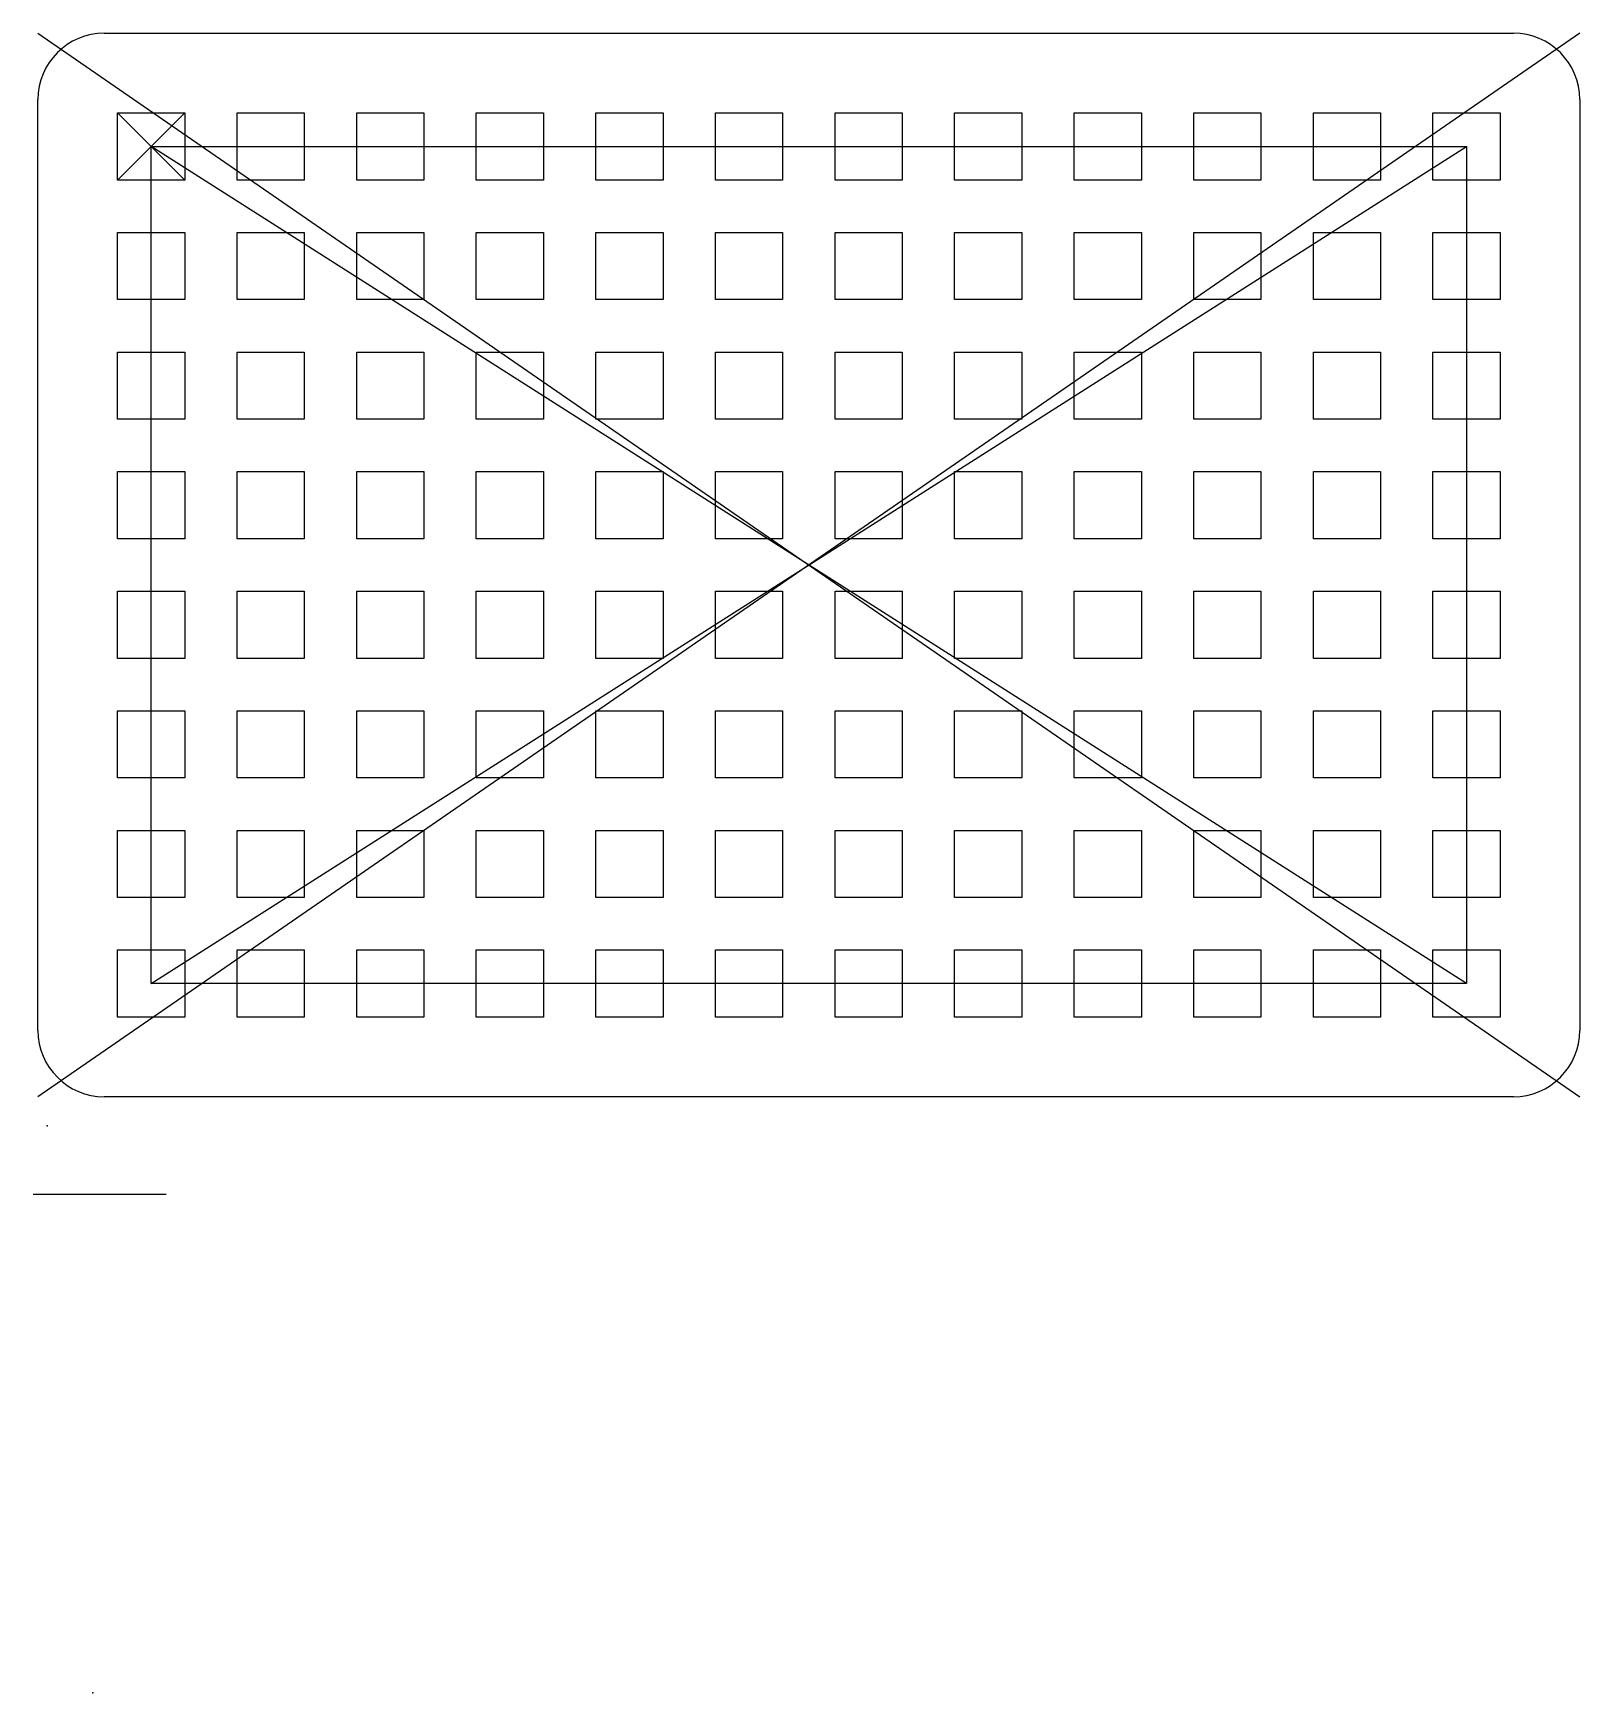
# Model space of a CAD drawing. Header units: centimetres. Extents: x -5.8 to 5.8, y -8.5 to 4.
import ezdxf

# ---------------------------------------------------------------- set-up
doc = ezdxf.new("R2010")
doc.units = ezdxf.units.CM
doc.header["$MEASUREMENT"] = 0
doc.layers.add('PCB Gasket v2_Sketch1', color=7, linetype='Continuous')

msp = doc.modelspace()

# ---------------------------------------------------------------- linework, layer by layer
at = {"layer": 'PCB Gasket v2_Sketch1'}
for p, q in [((-5.80275, 4.00275), (5.80275, -4.00275)), ((5.80275, 4.00275), (-5.80275, -4.00275)), ((-5.30275, 4.00275), (5.30275, 4.00275)), ((-5.80275, -3.50275), (-5.80275, 3.50275)), ((5.80275, 3.50275), (5.80275, -3.50275)), ((-5.20275, 2.89725), (-5.20275, 3.40275)), ((-5.20275, 3.40275), (-4.69725, 3.40275)), ((-4.69725, 2.89725), (-5.20275, 3.40275)), ((-5.20275, 2.89725), (-4.69725, 3.40275)), ((-4.69725, 3.40275), (-4.69725, 2.89725)), ((-4.30275, 2.89725), (-4.30275, 3.40275)), ((-4.30275, 3.40275), (-3.79725, 3.40275)), ((-3.79725, 3.40275), (-3.79725, 2.89725)), ((-3.40275, 2.89725), (-3.40275, 3.40275)), ((-3.40275, 3.40275), (-2.89725, 3.40275)), ((-2.89725, 3.40275), (-2.89725, 2.89725)), ((-2.50275, 2.89725), (-2.50275, 3.40275)), ((-2.50275, 3.40275), (-1.99725, 3.40275)), ((-1.99725, 3.40275), (-1.99725, 2.89725)), ((-1.60275, 2.89725), (-1.60275, 3.40275)), ((-1.60275, 3.40275), (-1.09725, 3.40275)), ((-1.09725, 3.40275), (-1.09725, 2.89725)), ((-0.70275, 2.89725), (-0.70275, 3.40275)), ((-0.70275, 3.40275), (-0.19725, 3.40275)), ((-0.19725, 3.40275), (-0.19725, 2.89725)), ((0.19725, 2.89725), (0.19725, 3.40275)), ((0.19725, 3.40275), (0.70275, 3.40275)), ((0.70275, 3.40275), (0.70275, 2.89725)), ((1.09725, 2.89725), (1.09725, 3.40275)), ((1.09725, 3.40275), (1.60275, 3.40275)), ((1.60275, 3.40275), (1.60275, 2.89725)), ((1.99725, 2.89725), (1.99725, 3.40275)), ((1.99725, 3.40275), (2.50275, 3.40275)), ((2.50275, 3.40275), (2.50275, 2.89725)), ((2.89725, 2.89725), (2.89725, 3.40275)), ((2.89725, 3.40275), (3.40275, 3.40275)), ((3.40275, 3.40275), (3.40275, 2.89725)), ((3.79725, 2.89725), (3.79725, 3.40275)), ((3.79725, 3.40275), (4.30275, 3.40275)), ((4.30275, 3.40275), (4.30275, 2.89725)), ((4.69725, 2.89725), (4.69725, 3.40275)), ((4.69725, 3.40275), (5.20275, 3.40275)), ((5.20275, 3.40275), (5.20275, 2.89725)), ((-4.95, -3.15), (-4.95, 3.15)), ((-4.95, 3.15), (4.95, 3.15)), ((4.95, -3.15), (-4.95, 3.15)), ((-4.95, -3.15), (4.95, 3.15)), ((4.95, 3.15), (4.95, -3.15)), ((-4.69725, 2.89725), (-5.20275, 2.89725)), ((-3.79725, 2.89725), (-4.30275, 2.89725)), ((-2.89725, 2.89725), (-3.40275, 2.89725)), ((-1.99725, 2.89725), (-2.50275, 2.89725)), ((-1.09725, 2.89725), (-1.60275, 2.89725)), ((-0.19725, 2.89725), (-0.70275, 2.89725)), ((0.70275, 2.89725), (0.19725, 2.89725)), ((1.60275, 2.89725), (1.09725, 2.89725)), ((2.50275, 2.89725), (1.99725, 2.89725)), ((3.40275, 2.89725), (2.89725, 2.89725)), ((4.30275, 2.89725), (3.79725, 2.89725)), ((5.20275, 2.89725), (4.69725, 2.89725)), ((-5.20275, 1.99725), (-5.20275, 2.50275)), ((-5.20275, 2.50275), (-4.69725, 2.50275)), ((-4.69725, 2.50275), (-4.69725, 1.99725)), ((-4.30275, 1.99725), (-4.30275, 2.50275)), ((-4.30275, 2.50275), (-3.79725, 2.50275)), ((-3.79725, 2.50275), (-3.79725, 1.99725)), ((-3.40275, 1.99725), (-3.40275, 2.50275)), ((-3.40275, 2.50275), (-2.89725, 2.50275)), ((-2.89725, 2.50275), (-2.89725, 1.99725)), ((-2.50275, 1.99725), (-2.50275, 2.50275)), ((-2.50275, 2.50275), (-1.99725, 2.50275)), ((-1.99725, 2.50275), (-1.99725, 1.99725)), ((-1.60275, 1.99725), (-1.60275, 2.50275)), ((-1.60275, 2.50275), (-1.09725, 2.50275)), ((-1.09725, 2.50275), (-1.09725, 1.99725)), ((-0.70275, 1.99725), (-0.70275, 2.50275)), ((-0.70275, 2.50275), (-0.19725, 2.50275)), ((-0.19725, 2.50275), (-0.19725, 1.99725)), ((0.19725, 1.99725), (0.19725, 2.50275)), ((0.19725, 2.50275), (0.70275, 2.50275)), ((0.70275, 2.50275), (0.70275, 1.99725)), ((1.09725, 1.99725), (1.09725, 2.50275)), ((1.09725, 2.50275), (1.60275, 2.50275)), ((1.60275, 2.50275), (1.60275, 1.99725)), ((1.99725, 1.99725), (1.99725, 2.50275)), ((1.99725, 2.50275), (2.50275, 2.50275)), ((2.50275, 2.50275), (2.50275, 1.99725)), ((2.89725, 1.99725), (2.89725, 2.50275)), ((2.89725, 2.50275), (3.40275, 2.50275)), ((3.40275, 2.50275), (3.40275, 1.99725)), ((3.79725, 1.99725), (3.79725, 2.50275)), ((3.79725, 2.50275), (4.30275, 2.50275)), ((4.30275, 2.50275), (4.30275, 1.99725)), ((4.69725, 1.99725), (4.69725, 2.50275)), ((4.69725, 2.50275), (5.20275, 2.50275)), ((5.20275, 2.50275), (5.20275, 1.99725)), ((-4.69725, 1.99725), (-5.20275, 1.99725)), ((-3.79725, 1.99725), (-4.30275, 1.99725)), ((-2.89725, 1.99725), (-3.40275, 1.99725)), ((-1.99725, 1.99725), (-2.50275, 1.99725)), ((-1.09725, 1.99725), (-1.60275, 1.99725)), ((-0.19725, 1.99725), (-0.70275, 1.99725)), ((0.70275, 1.99725), (0.19725, 1.99725)), ((1.60275, 1.99725), (1.09725, 1.99725)), ((2.50275, 1.99725), (1.99725, 1.99725)), ((3.40275, 1.99725), (2.89725, 1.99725)), ((4.30275, 1.99725), (3.79725, 1.99725)), ((5.20275, 1.99725), (4.69725, 1.99725)), ((-5.20275, 1.09725), (-5.20275, 1.60275)), ((-5.20275, 1.60275), (-4.69725, 1.60275)), ((-4.69725, 1.60275), (-4.69725, 1.09725)), ((-4.30275, 1.09725), (-4.30275, 1.60275)), ((-4.30275, 1.60275), (-3.79725, 1.60275)), ((-3.79725, 1.60275), (-3.79725, 1.09725)), ((-3.40275, 1.09725), (-3.40275, 1.60275)), ((-3.40275, 1.60275), (-2.89725, 1.60275)), ((-2.89725, 1.60275), (-2.89725, 1.09725)), ((-2.50275, 1.09725), (-2.50275, 1.60275)), ((-2.50275, 1.60275), (-1.99725, 1.60275)), ((-1.99725, 1.60275), (-1.99725, 1.09725)), ((-1.60275, 1.09725), (-1.60275, 1.60275)), ((-1.60275, 1.60275), (-1.09725, 1.60275)), ((-1.09725, 1.60275), (-1.09725, 1.09725)), ((-0.70275, 1.09725), (-0.70275, 1.60275)), ((-0.70275, 1.60275), (-0.19725, 1.60275)), ((-0.19725, 1.60275), (-0.19725, 1.09725)), ((0.19725, 1.09725), (0.19725, 1.60275)), ((0.19725, 1.60275), (0.70275, 1.60275)), ((0.70275, 1.60275), (0.70275, 1.09725)), ((1.09725, 1.09725), (1.09725, 1.60275)), ((1.09725, 1.60275), (1.60275, 1.60275)), ((1.60275, 1.60275), (1.60275, 1.09725)), ((1.99725, 1.09725), (1.99725, 1.60275)), ((1.99725, 1.60275), (2.50275, 1.60275)), ((2.50275, 1.60275), (2.50275, 1.09725)), ((2.89725, 1.09725), (2.89725, 1.60275)), ((2.89725, 1.60275), (3.40275, 1.60275)), ((3.40275, 1.60275), (3.40275, 1.09725)), ((3.79725, 1.09725), (3.79725, 1.60275)), ((3.79725, 1.60275), (4.30275, 1.60275)), ((4.30275, 1.60275), (4.30275, 1.09725)), ((4.69725, 1.09725), (4.69725, 1.60275)), ((4.69725, 1.60275), (5.20275, 1.60275)), ((5.20275, 1.60275), (5.20275, 1.09725)), ((-4.69725, 1.09725), (-5.20275, 1.09725)), ((-3.79725, 1.09725), (-4.30275, 1.09725)), ((-2.89725, 1.09725), (-3.40275, 1.09725)), ((-1.99725, 1.09725), (-2.50275, 1.09725)), ((-1.09725, 1.09725), (-1.60275, 1.09725)), ((-0.19725, 1.09725), (-0.70275, 1.09725)), ((0.70275, 1.09725), (0.19725, 1.09725)), ((1.60275, 1.09725), (1.09725, 1.09725)), ((2.50275, 1.09725), (1.99725, 1.09725)), ((3.40275, 1.09725), (2.89725, 1.09725)), ((4.30275, 1.09725), (3.79725, 1.09725)), ((5.20275, 1.09725), (4.69725, 1.09725)), ((-5.20275, 0.19725), (-5.20275, 0.70275)), ((-5.20275, 0.70275), (-4.69725, 0.70275)), ((-4.69725, 0.70275), (-4.69725, 0.19725)), ((-4.30275, 0.19725), (-4.30275, 0.70275)), ((-4.30275, 0.70275), (-3.79725, 0.70275)), ((-3.79725, 0.70275), (-3.79725, 0.19725)), ((-3.40275, 0.19725), (-3.40275, 0.70275)), ((-3.40275, 0.70275), (-2.89725, 0.70275)), ((-2.89725, 0.70275), (-2.89725, 0.19725)), ((-2.50275, 0.19725), (-2.50275, 0.70275)), ((-2.50275, 0.70275), (-1.99725, 0.70275)), ((-1.99725, 0.70275), (-1.99725, 0.19725)), ((-1.60275, 0.19725), (-1.60275, 0.70275)), ((-1.60275, 0.70275), (-1.09725, 0.70275)), ((-1.09725, 0.70275), (-1.09725, 0.19725)), ((-0.70275, 0.19725), (-0.70275, 0.70275)), ((-0.70275, 0.70275), (-0.19725, 0.70275)), ((-0.19725, 0.70275), (-0.19725, 0.19725)), ((0.19725, 0.19725), (0.19725, 0.70275)), ((0.19725, 0.70275), (0.70275, 0.70275)), ((0.70275, 0.70275), (0.70275, 0.19725)), ((1.09725, 0.19725), (1.09725, 0.70275)), ((1.09725, 0.70275), (1.60275, 0.70275)), ((1.60275, 0.70275), (1.60275, 0.19725)), ((1.99725, 0.19725), (1.99725, 0.70275)), ((1.99725, 0.70275), (2.50275, 0.70275)), ((2.50275, 0.70275), (2.50275, 0.19725)), ((2.89725, 0.19725), (2.89725, 0.70275)), ((2.89725, 0.70275), (3.40275, 0.70275)), ((3.40275, 0.70275), (3.40275, 0.19725)), ((3.79725, 0.19725), (3.79725, 0.70275)), ((3.79725, 0.70275), (4.30275, 0.70275)), ((4.30275, 0.70275), (4.30275, 0.19725)), ((4.69725, 0.19725), (4.69725, 0.70275)), ((4.69725, 0.70275), (5.20275, 0.70275)), ((5.20275, 0.70275), (5.20275, 0.19725)), ((-4.69725, 0.19725), (-5.20275, 0.19725)), ((-3.79725, 0.19725), (-4.30275, 0.19725)), ((-2.89725, 0.19725), (-3.40275, 0.19725)), ((-1.99725, 0.19725), (-2.50275, 0.19725)), ((-1.09725, 0.19725), (-1.60275, 0.19725)), ((-0.19725, 0.19725), (-0.70275, 0.19725)), ((0.70275, 0.19725), (0.19725, 0.19725)), ((1.60275, 0.19725), (1.09725, 0.19725)), ((2.50275, 0.19725), (1.99725, 0.19725)), ((3.40275, 0.19725), (2.89725, 0.19725)), ((4.30275, 0.19725), (3.79725, 0.19725)), ((5.20275, 0.19725), (4.69725, 0.19725)), ((-5.20275, -0.70275), (-5.20275, -0.19725)), ((-5.20275, -0.19725), (-4.69725, -0.19725)), ((-4.69725, -0.19725), (-4.69725, -0.70275)), ((-4.30275, -0.70275), (-4.30275, -0.19725)), ((-4.30275, -0.19725), (-3.79725, -0.19725)), ((-3.79725, -0.19725), (-3.79725, -0.70275)), ((-3.40275, -0.70275), (-3.40275, -0.19725)), ((-3.40275, -0.19725), (-2.89725, -0.19725)), ((-2.89725, -0.19725), (-2.89725, -0.70275)), ((-2.50275, -0.70275), (-2.50275, -0.19725)), ((-2.50275, -0.19725), (-1.99725, -0.19725)), ((-1.99725, -0.19725), (-1.99725, -0.70275)), ((-1.60275, -0.70275), (-1.60275, -0.19725)), ((-1.60275, -0.19725), (-1.09725, -0.19725)), ((-1.09725, -0.19725), (-1.09725, -0.70275)), ((-0.70275, -0.70275), (-0.70275, -0.19725)), ((-0.70275, -0.19725), (-0.19725, -0.19725)), ((-0.19725, -0.19725), (-0.19725, -0.70275)), ((0.19725, -0.70275), (0.19725, -0.19725)), ((0.19725, -0.19725), (0.70275, -0.19725)), ((0.70275, -0.19725), (0.70275, -0.70275)), ((1.09725, -0.70275), (1.09725, -0.19725)), ((1.09725, -0.19725), (1.60275, -0.19725)), ((1.60275, -0.19725), (1.60275, -0.70275)), ((1.99725, -0.70275), (1.99725, -0.19725)), ((1.99725, -0.19725), (2.50275, -0.19725)), ((2.50275, -0.19725), (2.50275, -0.70275)), ((2.89725, -0.70275), (2.89725, -0.19725)), ((2.89725, -0.19725), (3.40275, -0.19725)), ((3.40275, -0.19725), (3.40275, -0.70275)), ((3.79725, -0.70275), (3.79725, -0.19725)), ((3.79725, -0.19725), (4.30275, -0.19725)), ((4.30275, -0.19725), (4.30275, -0.70275)), ((4.69725, -0.70275), (4.69725, -0.19725)), ((4.69725, -0.19725), (5.20275, -0.19725)), ((5.20275, -0.19725), (5.20275, -0.70275)), ((-4.69725, -0.70275), (-5.20275, -0.70275)), ((-3.79725, -0.70275), (-4.30275, -0.70275)), ((-2.89725, -0.70275), (-3.40275, -0.70275)), ((-1.99725, -0.70275), (-2.50275, -0.70275)), ((-1.09725, -0.70275), (-1.60275, -0.70275)), ((-0.19725, -0.70275), (-0.70275, -0.70275)), ((0.70275, -0.70275), (0.19725, -0.70275)), ((1.60275, -0.70275), (1.09725, -0.70275)), ((2.50275, -0.70275), (1.99725, -0.70275)), ((3.40275, -0.70275), (2.89725, -0.70275)), ((4.30275, -0.70275), (3.79725, -0.70275)), ((5.20275, -0.70275), (4.69725, -0.70275)), ((-5.20275, -1.60275), (-5.20275, -1.09725)), ((-5.20275, -1.09725), (-4.69725, -1.09725)), ((-4.69725, -1.09725), (-4.69725, -1.60275)), ((-4.30275, -1.60275), (-4.30275, -1.09725)), ((-4.30275, -1.09725), (-3.79725, -1.09725)), ((-3.79725, -1.09725), (-3.79725, -1.60275)), ((-3.40275, -1.60275), (-3.40275, -1.09725)), ((-3.40275, -1.09725), (-2.89725, -1.09725)), ((-2.89725, -1.09725), (-2.89725, -1.60275)), ((-2.50275, -1.60275), (-2.50275, -1.09725)), ((-2.50275, -1.09725), (-1.99725, -1.09725)), ((-1.99725, -1.09725), (-1.99725, -1.60275)), ((-1.60275, -1.60275), (-1.60275, -1.09725)), ((-1.60275, -1.09725), (-1.09725, -1.09725)), ((-1.09725, -1.09725), (-1.09725, -1.60275)), ((-0.70275, -1.60275), (-0.70275, -1.09725)), ((-0.70275, -1.09725), (-0.19725, -1.09725)), ((-0.19725, -1.09725), (-0.19725, -1.60275)), ((0.19725, -1.60275), (0.19725, -1.09725)), ((0.19725, -1.09725), (0.70275, -1.09725)), ((0.70275, -1.09725), (0.70275, -1.60275)), ((1.09725, -1.60275), (1.09725, -1.09725)), ((1.09725, -1.09725), (1.60275, -1.09725)), ((1.60275, -1.09725), (1.60275, -1.60275)), ((1.99725, -1.60275), (1.99725, -1.09725)), ((1.99725, -1.09725), (2.50275, -1.09725)), ((2.50275, -1.09725), (2.50275, -1.60275)), ((2.89725, -1.60275), (2.89725, -1.09725)), ((2.89725, -1.09725), (3.40275, -1.09725)), ((3.40275, -1.09725), (3.40275, -1.60275)), ((3.79725, -1.60275), (3.79725, -1.09725)), ((3.79725, -1.09725), (4.30275, -1.09725)), ((4.30275, -1.09725), (4.30275, -1.60275)), ((4.69725, -1.60275), (4.69725, -1.09725)), ((4.69725, -1.09725), (5.20275, -1.09725)), ((5.20275, -1.09725), (5.20275, -1.60275)), ((-4.69725, -1.60275), (-5.20275, -1.60275)), ((-3.79725, -1.60275), (-4.30275, -1.60275)), ((-2.89725, -1.60275), (-3.40275, -1.60275)), ((-1.99725, -1.60275), (-2.50275, -1.60275)), ((-1.09725, -1.60275), (-1.60275, -1.60275)), ((-0.19725, -1.60275), (-0.70275, -1.60275)), ((0.70275, -1.60275), (0.19725, -1.60275)), ((1.60275, -1.60275), (1.09725, -1.60275)), ((2.50275, -1.60275), (1.99725, -1.60275)), ((3.40275, -1.60275), (2.89725, -1.60275)), ((4.30275, -1.60275), (3.79725, -1.60275)), ((5.20275, -1.60275), (4.69725, -1.60275)), ((-5.20275, -2.50275), (-5.20275, -1.99725)), ((-5.20275, -1.99725), (-4.69725, -1.99725)), ((-4.69725, -1.99725), (-4.69725, -2.50275)), ((-4.30275, -2.50275), (-4.30275, -1.99725)), ((-4.30275, -1.99725), (-3.79725, -1.99725)), ((-3.79725, -1.99725), (-3.79725, -2.50275)), ((-3.40275, -2.50275), (-3.40275, -1.99725)), ((-3.40275, -1.99725), (-2.89725, -1.99725)), ((-2.89725, -1.99725), (-2.89725, -2.50275)), ((-2.50275, -2.50275), (-2.50275, -1.99725)), ((-2.50275, -1.99725), (-1.99725, -1.99725)), ((-1.99725, -1.99725), (-1.99725, -2.50275)), ((-1.60275, -2.50275), (-1.60275, -1.99725)), ((-1.60275, -1.99725), (-1.09725, -1.99725)), ((-1.09725, -1.99725), (-1.09725, -2.50275)), ((-0.70275, -2.50275), (-0.70275, -1.99725)), ((-0.70275, -1.99725), (-0.19725, -1.99725)), ((-0.19725, -1.99725), (-0.19725, -2.50275)), ((0.19725, -2.50275), (0.19725, -1.99725)), ((0.19725, -1.99725), (0.70275, -1.99725)), ((0.70275, -1.99725), (0.70275, -2.50275)), ((1.09725, -2.50275), (1.09725, -1.99725)), ((1.09725, -1.99725), (1.60275, -1.99725)), ((1.60275, -1.99725), (1.60275, -2.50275)), ((1.99725, -2.50275), (1.99725, -1.99725)), ((1.99725, -1.99725), (2.50275, -1.99725)), ((2.50275, -1.99725), (2.50275, -2.50275)), ((2.89725, -2.50275), (2.89725, -1.99725)), ((2.89725, -1.99725), (3.40275, -1.99725)), ((3.40275, -1.99725), (3.40275, -2.50275)), ((3.79725, -2.50275), (3.79725, -1.99725)), ((3.79725, -1.99725), (4.30275, -1.99725)), ((4.30275, -1.99725), (4.30275, -2.50275)), ((4.69725, -2.50275), (4.69725, -1.99725)), ((4.69725, -1.99725), (5.20275, -1.99725)), ((5.20275, -1.99725), (5.20275, -2.50275)), ((-4.69725, -2.50275), (-5.20275, -2.50275)), ((-3.79725, -2.50275), (-4.30275, -2.50275)), ((-2.89725, -2.50275), (-3.40275, -2.50275)), ((-1.99725, -2.50275), (-2.50275, -2.50275)), ((-1.09725, -2.50275), (-1.60275, -2.50275)), ((-0.19725, -2.50275), (-0.70275, -2.50275)), ((0.70275, -2.50275), (0.19725, -2.50275)), ((1.60275, -2.50275), (1.09725, -2.50275)), ((2.50275, -2.50275), (1.99725, -2.50275)), ((3.40275, -2.50275), (2.89725, -2.50275)), ((4.30275, -2.50275), (3.79725, -2.50275)), ((5.20275, -2.50275), (4.69725, -2.50275)), ((-5.20275, -3.40275), (-5.20275, -2.89725)), ((-5.20275, -2.89725), (-4.69725, -2.89725)), ((-4.69725, -2.89725), (-4.69725, -3.40275)), ((-4.30275, -3.40275), (-4.30275, -2.89725)), ((-4.30275, -2.89725), (-3.79725, -2.89725)), ((-3.79725, -2.89725), (-3.79725, -3.40275)), ((-3.40275, -3.40275), (-3.40275, -2.89725)), ((-3.40275, -2.89725), (-2.89725, -2.89725)), ((-2.89725, -2.89725), (-2.89725, -3.40275)), ((-2.50275, -3.40275), (-2.50275, -2.89725)), ((-2.50275, -2.89725), (-1.99725, -2.89725)), ((-1.99725, -2.89725), (-1.99725, -3.40275)), ((-1.60275, -3.40275), (-1.60275, -2.89725)), ((-1.60275, -2.89725), (-1.09725, -2.89725)), ((-1.09725, -2.89725), (-1.09725, -3.40275)), ((-0.70275, -3.40275), (-0.70275, -2.89725)), ((-0.70275, -2.89725), (-0.19725, -2.89725)), ((-0.19725, -2.89725), (-0.19725, -3.40275)), ((0.19725, -3.40275), (0.19725, -2.89725)), ((0.19725, -2.89725), (0.70275, -2.89725)), ((0.70275, -2.89725), (0.70275, -3.40275)), ((1.09725, -3.40275), (1.09725, -2.89725)), ((1.09725, -2.89725), (1.60275, -2.89725)), ((1.60275, -2.89725), (1.60275, -3.40275)), ((1.99725, -3.40275), (1.99725, -2.89725)), ((1.99725, -2.89725), (2.50275, -2.89725)), ((2.50275, -2.89725), (2.50275, -3.40275)), ((2.89725, -3.40275), (2.89725, -2.89725)), ((2.89725, -2.89725), (3.40275, -2.89725)), ((3.40275, -2.89725), (3.40275, -3.40275)), ((3.79725, -3.40275), (3.79725, -2.89725)), ((3.79725, -2.89725), (4.30275, -2.89725)), ((4.30275, -2.89725), (4.30275, -3.40275)), ((4.69725, -3.40275), (4.69725, -2.89725)), ((4.69725, -2.89725), (5.20275, -2.89725)), ((5.20275, -2.89725), (5.20275, -3.40275)), ((4.95, -3.15), (-4.95, -3.15)), ((-4.69725, -3.40275), (-5.20275, -3.40275)), ((-3.79725, -3.40275), (-4.30275, -3.40275)), ((-2.89725, -3.40275), (-3.40275, -3.40275)), ((-1.99725, -3.40275), (-2.50275, -3.40275)), ((-1.09725, -3.40275), (-1.60275, -3.40275)), ((-0.19725, -3.40275), (-0.70275, -3.40275)), ((0.70275, -3.40275), (0.19725, -3.40275)), ((1.60275, -3.40275), (1.09725, -3.40275)), ((2.50275, -3.40275), (1.99725, -3.40275)), ((3.40275, -3.40275), (2.89725, -3.40275)), ((4.30275, -3.40275), (3.79725, -3.40275)), ((5.20275, -3.40275), (4.69725, -3.40275)), ((5.30275, -4.00275), (-5.30275, -4.00275)), ((-5.838, -4.737), (-4.838, -4.737))]:
    msp.add_line(p, q, dxfattribs=at)
for centre, start, end in [((-5.30275, 3.50275), 90, 180), ((5.30275, 3.50275), 0, 90), ((-5.30275, -3.50275), 180, 270), ((5.30275, -3.50275), 270, 0)]:
    msp.add_arc(centre, 0.5, start, end, dxfattribs=at)
for p in [(-4.95, 3.15), (0, 0), (0, 0), (-5.73369, -4.22056), (-5.388, -8.489)]:
    msp.add_point(p, dxfattribs=at)

doc.saveas('drawing.dxf')
